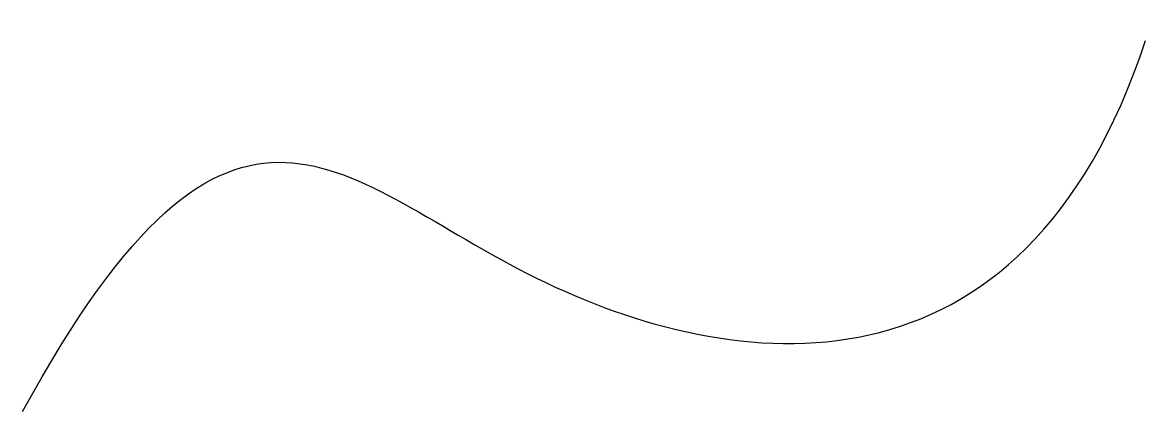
# Model space of a CAD drawing. Header units: millimetres. Extents: x 20.4 to 58.1, y 21.1 to 34.2.
import ezdxf

# ---------------------------------------------------------------- set-up
doc = ezdxf.new("R2010")
doc.units = ezdxf.units.MM
doc.layers.add('Default', color=18, linetype='Continuous', true_color=0x000000)

msp = doc.modelspace()

# ---------------------------------------------------------------- linework, layer by layer
at = {"layer": 'Default'}
msp.add_open_spline([(20.38, 21.108), (27.538, 34.205), (34.543, 23.545), (54.037, 21.108), (58.149, 33.596)], degree=3, dxfattribs=at)

doc.saveas('drawing.dxf')
